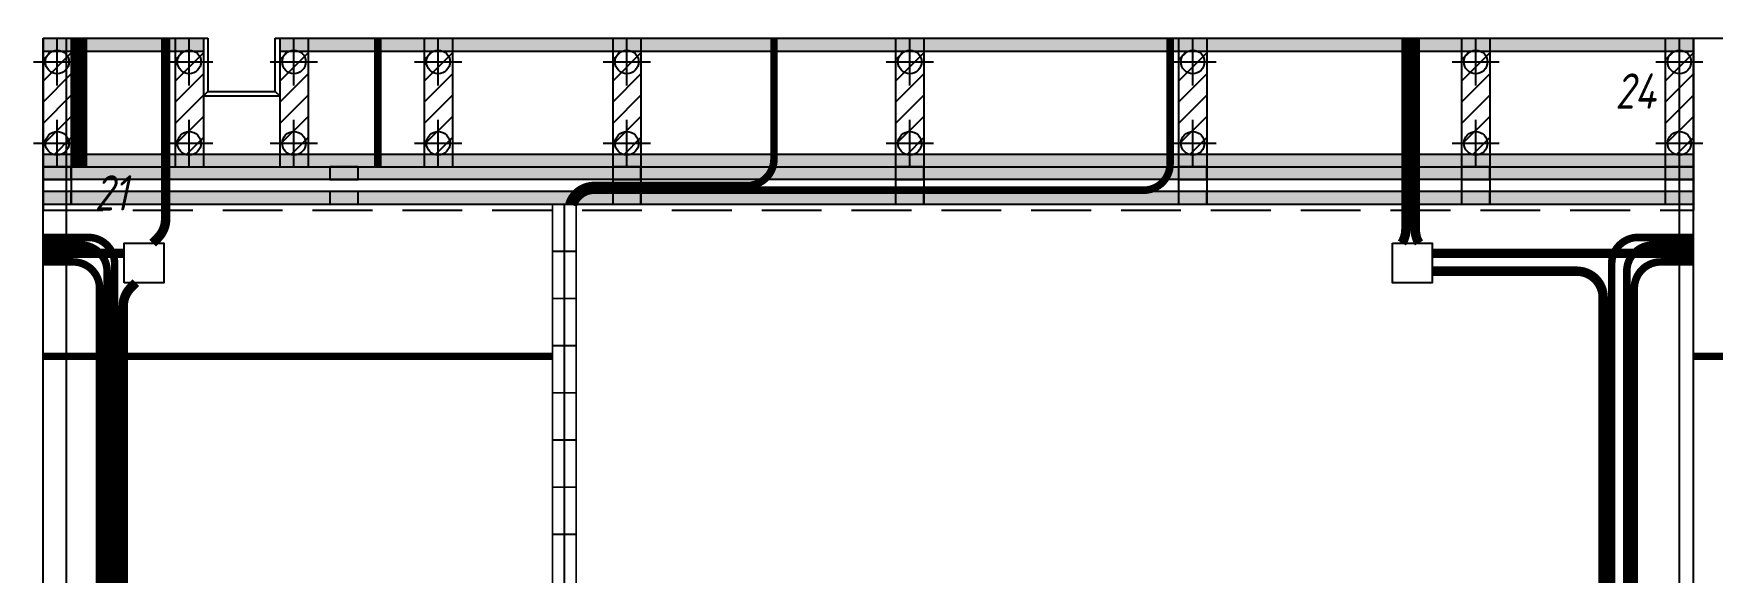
# Model space of a CAD drawing. Header units: millimetres. Extents: x -1962 to 15923, y 2405 to 25636.
# Drawn here: x 8931 to 12491, y 13298 to 14440 of the extents above; entities that cross this region are included whole.
import ezdxf
from ezdxf.enums import TextEntityAlignment as Align

# ---------------------------------------------------------------- set-up
doc = ezdxf.new("R2010")
doc.units = ezdxf.units.MM
doc.header["$PDMODE"] = 34
doc.header["$PDSIZE"] = 50
doc.linetypes.add('DASHED', pattern=[19.05, 12.7, -6.35])
for name, color, linetype in [('02 ЭОМ и СС', 7, 'Continuous'), ('03 Потолочные конструкции', 5, 'Continuous'), ('05 Кабельные трассы', 7, 'Continuous'), ('10 Перегородки', 4, 'Continuous')]:
    doc.layers.add(name, color=color, linetype=linetype)
doc.styles.add('ГОСТ-ISOCPEUR', font='isocpeui.ttf', dxfattribs={"width": 0.8})

msp = doc.modelspace()

# ---------------------------------------------------------------- hatches: boundary and pattern name
at = {"layer": '03 Потолочные конструкции', "lineweight": -2}
h = msp.add_hatch(color=9, dxfattribs=at)
h.paths.add_polyline_path([(9011.234, 14403.115), (9011.234, 14430.115), (8951.234, 14430.115), (8951.234, 14403.115)])
h.paths.add_polyline_path([(9231.234, 14403.115), (9231.234, 14430.115), (9011.234, 14430.115), (9011.234, 14403.115)])
h.paths.add_polyline_path([(9291.234, 14403.115), (9291.234, 14430.115), (9231.234, 14430.115), (9231.234, 14403.115)])
h.paths.add_polyline_path([(9513.234, 14403.115), (9513.234, 14430.115), (9453.234, 14430.115), (9453.234, 14403.115)])
h.paths.add_polyline_path([(9759.234, 14403.115), (9759.234, 14430.115), (9513.234, 14430.115), (9513.234, 14403.115)])
h.paths.add_polyline_path([(9819.234, 14403.115), (9819.234, 14430.115), (9759.234, 14430.115), (9759.234, 14403.115)])
h.paths.add_polyline_path([(10159.234, 14403.115), (10159.234, 14430.115), (9819.234, 14430.115), (9819.234, 14403.115)])
h.paths.add_polyline_path([(10219.234, 14403.115), (10219.234, 14430.115), (10159.234, 14430.115), (10159.234, 14403.115)])
h.paths.add_polyline_path([(10759.234, 14403.115), (10759.234, 14430.115), (10219.234, 14430.115), (10219.234, 14403.115)])
h.paths.add_polyline_path([(10819.234, 14403.115), (10819.234, 14430.115), (10759.234, 14430.115), (10759.234, 14403.115)])
h.paths.add_polyline_path([(11359.234, 14403.115), (11359.234, 14430.115), (10819.234, 14430.115), (10819.234, 14403.115)])
h.paths.add_polyline_path([(11419.234, 14403.115), (11419.234, 14430.115), (11359.234, 14430.115), (11359.234, 14403.115)])
h.paths.add_polyline_path([(11959.234, 14403.115), (11959.234, 14430.115), (11419.234, 14430.115), (11419.234, 14403.115)])
h.paths.add_polyline_path([(12019.234, 14403.115), (12019.234, 14430.115), (11959.234, 14430.115), (11959.234, 14403.115)])
h.paths.add_polyline_path([(12391.234, 14403.115), (12391.234, 14430.115), (12019.234, 14430.115), (12019.234, 14403.115)])
h.paths.add_polyline_path([(12451.234, 14403.115), (12451.234, 14430.115), (12391.234, 14430.115), (12391.234, 14403.115)])
h = msp.add_hatch(dxfattribs=at)
h.set_pattern_fill('ANSI31', color=256, scale=10, style=0)
h.paths.add_polyline_path([(9011.234, 14184.615), (9011.234, 14403.115), (8951.234, 14403.115), (8951.234, 14184.615)])
h = msp.add_hatch(dxfattribs=at)
h.set_pattern_fill('ANSI31', color=256, scale=10, style=0)
h.set_pattern_definition([(45, (280, 0), (-22.45064, 22.45064), [])])
h.paths.add_polyline_path([(9291.234, 14184.615), (9291.234, 14403.115), (9231.234, 14403.115), (9231.234, 14184.615)])
h = msp.add_hatch(dxfattribs=at)
h.set_pattern_fill('ANSI31', color=256, scale=10, style=0)
h.set_pattern_definition([(45, (502, 0), (-22.45064, 22.45064), [])])
h.paths.add_polyline_path([(9513.234, 14184.615), (9513.234, 14403.115), (9453.234, 14403.115), (9453.234, 14184.615)])
h = msp.add_hatch(dxfattribs=at)
h.set_pattern_fill('ANSI31', color=256, scale=10, style=0)
h.set_pattern_definition([(45, (808, 0), (-22.45064, 22.45064), [])])
h.paths.add_polyline_path([(9819.234, 14184.615), (9819.234, 14403.115), (9759.234, 14403.115), (9759.234, 14184.615)])
h = msp.add_hatch(dxfattribs=at)
h.set_pattern_fill('ANSI31', color=256, scale=10, style=0)
h.set_pattern_definition([(45, (1208, 0), (-22.45064, 22.45064), [])])
h.paths.add_polyline_path([(10219.234, 14184.615), (10219.234, 14403.115), (10159.234, 14403.115), (10159.234, 14184.615)])
h = msp.add_hatch(dxfattribs=at)
h.set_pattern_fill('ANSI31', color=256, scale=10, style=0)
h.set_pattern_definition([(45, (1808, 0), (-22.45064, 22.45064), [])])
h.paths.add_polyline_path([(10819.234, 14184.615), (10819.234, 14403.115), (10759.234, 14403.115), (10759.234, 14184.615)])
h = msp.add_hatch(dxfattribs=at)
h.set_pattern_fill('ANSI31', color=256, scale=10, style=0)
h.set_pattern_definition([(45, (2408, 0), (-22.45064, 22.45064), [])])
h.paths.add_polyline_path([(11419.234, 14184.615), (11419.234, 14403.115), (11359.234, 14403.115), (11359.234, 14184.615)])
h = msp.add_hatch(dxfattribs=at)
h.set_pattern_fill('ANSI31', color=256, scale=10, style=0)
h.set_pattern_definition([(45, (3008, 0), (-22.45064, 22.45064), [])])
h.paths.add_polyline_path([(12019.234, 14184.615), (12019.234, 14403.115), (11959.234, 14403.115), (11959.234, 14184.615)])
h = msp.add_hatch(dxfattribs=at)
h.set_pattern_fill('ANSI31', color=256, scale=10, style=0)
h.set_pattern_definition([(45, (3440, 0), (-22.45064, 22.45064), [])])
h.paths.add_polyline_path([(12451.234, 14184.615), (12451.234, 14403.115), (12391.234, 14403.115), (12391.234, 14184.615)])
h = msp.add_hatch(color=9, dxfattribs=at)
h.paths.add_polyline_path([(9011.234, 14157.615), (9011.234, 14184.615), (8951.234, 14184.615), (8951.234, 14157.615)])
h.paths.add_polyline_path([(9231.234, 14157.615), (9231.234, 14184.615), (9011.234, 14184.615), (9011.234, 14157.615)])
h.paths.add_polyline_path([(9291.234, 14157.615), (9291.234, 14184.615), (9231.234, 14184.615), (9231.234, 14157.615)])
h.paths.add_polyline_path([(9453.234, 14157.615), (9453.234, 14184.615), (9291.234, 14184.615), (9291.234, 14157.615)])
h.paths.add_polyline_path([(9513.234, 14157.615), (9513.234, 14184.615), (9453.234, 14184.615), (9453.234, 14157.615)])
h.paths.add_polyline_path([(9759.234, 14157.615), (9759.234, 14184.615), (9513.234, 14184.615), (9513.234, 14157.615), (9559.234, 14157.615), (9619.234, 14157.615)])
h.paths.add_polyline_path([(9819.234, 14157.615), (9819.234, 14184.615), (9759.234, 14184.615), (9759.234, 14157.615)])
h.paths.add_polyline_path([(10159.234, 14157.615), (10159.234, 14184.615), (9819.234, 14184.615), (9819.234, 14157.615)])
h.paths.add_polyline_path([(10219.234, 14157.615), (10219.234, 14184.615), (10159.234, 14184.615), (10159.234, 14157.615)])
h.paths.add_polyline_path([(10759.234, 14157.615), (10759.234, 14184.615), (10219.234, 14184.615), (10219.234, 14157.615)])
h.paths.add_polyline_path([(10819.234, 14157.615), (10819.234, 14184.615), (10759.234, 14184.615), (10759.234, 14157.615)])
h.paths.add_polyline_path([(11359.234, 14157.615), (11359.234, 14184.615), (10819.234, 14184.615), (10819.234, 14157.615)])
h.paths.add_polyline_path([(11419.234, 14157.615), (11419.234, 14184.615), (11359.234, 14184.615), (11359.234, 14157.615)])
h.paths.add_polyline_path([(11959.234, 14157.615), (11959.234, 14184.615), (11419.234, 14184.615), (11419.234, 14157.615)])
h.paths.add_polyline_path([(12019.234, 14157.615), (12019.234, 14184.615), (11959.234, 14184.615), (11959.234, 14157.615)])
h.paths.add_polyline_path([(12391.234, 14157.615), (12391.234, 14184.615), (12019.234, 14184.615), (12019.234, 14157.615)])
h.paths.add_polyline_path([(12451.234, 14157.615), (12451.234, 14184.615), (12391.234, 14184.615), (12391.234, 14157.615)])
for points in [[(8951.234, 14157.615), (8951.234, 14130.615), (9011.234, 14130.615), (9011.234, 14157.615)], [(9559.234, 14157.615), (9559.234, 14130.615), (9619.234, 14130.615), (9619.234, 14157.615)], [(10159.234, 14157.615), (10159.234, 14130.615), (10219.234, 14130.615), (10219.234, 14157.615)], [(10759.234, 14157.615), (10759.234, 14130.615), (10819.234, 14130.615), (10819.234, 14157.615)], [(11359.234, 14157.615), (11359.234, 14130.615), (11419.234, 14130.615), (11419.234, 14157.615)], [(11959.234, 14157.615), (11959.234, 14130.615), (12019.234, 14130.615), (12019.234, 14157.615)], [(12391.234, 14157.615), (12391.234, 14130.615), (12451.234, 14130.615), (12451.234, 14157.615)], [(8951.234, 14105.615), (8951.234, 14078.615), (9011.234, 14078.615), (9011.234, 14105.615)], [(9559.234, 14105.615), (9559.234, 14078.615), (9619.234, 14078.615), (9619.234, 14105.615)], [(10159.234, 14105.615), (10159.234, 14078.615), (10219.234, 14078.615), (10219.234, 14105.615)], [(10759.234, 14105.615), (10759.234, 14078.615), (10819.234, 14078.615), (10819.234, 14105.615)], [(11359.234, 14105.615), (11359.234, 14078.615), (11419.234, 14078.615), (11419.234, 14105.615)], [(11959.234, 14105.615), (11959.234, 14078.615), (12019.234, 14078.615), (12019.234, 14105.615)], [(12391.234, 14105.615), (12391.234, 14078.615), (12451.234, 14078.615), (12451.234, 14105.615)]]:
    msp.add_hatch(color=252, dxfattribs=at).paths.add_polyline_path(points)
h = msp.add_hatch(color=9, dxfattribs=at)
h.paths.add_polyline_path([(9559.234, 14130.615), (9559.234, 14157.615), (9011.234, 14157.615), (9011.234, 14130.615)])
h.paths.add_polyline_path([(10159.234, 14130.615), (10159.234, 14157.615), (9619.234, 14157.615), (9619.234, 14130.615)])
h.paths.add_polyline_path([(10759.234, 14130.615), (10759.234, 14157.615), (10219.234, 14157.615), (10219.234, 14130.615)])
h.paths.add_polyline_path([(11359.234, 14130.615), (11359.234, 14157.615), (10819.234, 14157.615), (10819.234, 14130.615)])
h.paths.add_polyline_path([(11959.234, 14130.615), (11959.234, 14157.615), (11419.234, 14157.615), (11419.234, 14130.615)])
h.paths.add_polyline_path([(12391.234, 14130.615), (12391.234, 14157.615), (12019.234, 14157.615), (12019.234, 14130.615)])
h = msp.add_hatch(color=9, dxfattribs=at)
h.paths.add_polyline_path([(12391.234, 14078.615), (12391.234, 14105.615), (12019.234, 14105.615), (12019.234, 14078.615)])
h.paths.add_polyline_path([(11959.234, 14078.615), (11959.234, 14105.615), (11419.234, 14105.615), (11419.234, 14078.615)])
h.paths.add_polyline_path([(11359.234, 14078.615), (11359.234, 14105.615), (10819.234, 14105.615), (10819.234, 14078.615)])
h.paths.add_polyline_path([(10759.234, 14078.615), (10759.234, 14105.615), (10219.234, 14105.615), (10219.234, 14078.615)])
h.paths.add_polyline_path([(10159.234, 14078.615), (10159.234, 14105.615), (9619.234, 14105.615), (9619.234, 14078.615)])
h.paths.add_polyline_path([(9559.234, 14078.615), (9559.234, 14105.615), (9011.234, 14105.615), (9011.234, 14078.615)])

# ---------------------------------------------------------------- linework, layer by layer
at = {"layer": '02 ЭОМ и СС', "color": 254, "const_width": 16}
msp.add_lwpolyline([(9021.234, 14430.115), (9021.234, 14157.615)], dxfattribs=at)
at = {"layer": '02 ЭОМ и СС', "color": 7, "const_width": 16}
for points in [[(9037.234, 14430.115), (9037.234, 14157.615)], [(9661.234, 14430.115), (9661.234, 14157.615)]]:
    msp.add_lwpolyline(points, dxfattribs=at)
at = {"layer": '02 ЭОМ и СС', "color": 1, "lineweight": -2, "const_width": 20}
for points in [[(9211.234, 14430.115), (9211.234, 14046.85, -0.19891237), (9194.832, 14007.252), (9183.695, 13996.115)], [(9148.041, 13912.115), (9137.636, 13901.71, 0.19891237), (9121.234, 13862.112), (9121.234, 11828.618, 0.19891237), (9137.636, 11789.02), (9148.041, 11778.615)], [(11897.12, 13936.518), (12203.59, 13936.518, -0.41421356), (12259.59, 13880.518), (12259.59, 11860.35, -0.19891237), (12243.188, 11820.752), (12189.664, 11767.228)]]:
    msp.add_lwpolyline(points, format="xyb", dxfattribs=at)
at = {"layer": '02 ЭОМ и СС', "color": 7, "const_width": 16}
msp.add_lwpolyline([(10066.408, 14078.615, -0.33131222), (10120.376, 14118.115), (10445.234, 14118.115, 0.41421356), (10501.234, 14174.115), (10501.234, 14430.115)], format="xyb", dxfattribs=at)
at = {"layer": '02 ЭОМ и СС', "color": 254, "const_width": 16}
msp.add_lwpolyline([(11285.234, 14108.115, 0.41421356), (11341.234, 14164.115), (11341.234, 14430.115)], format="xyb", dxfattribs=at)
at = {"layer": '02 ЭОМ и СС', "color": 1, "const_width": 20}
for points in [[(11841.234, 14430.115), (11841.234, 14025.572, -0.1393703), (11832.861, 13996.115, -0.05793594)], [(11861.234, 14430.115), (11861.234, 14024.246, 0.13233903), (11868.813, 13996.115, 0.06486582)]]:
    msp.add_lwpolyline(points, format="xyb", dxfattribs=at)
at = {"layer": '02 ЭОМ и СС', "color": 254}
msp.add_lwpolyline([(10075.964, 14075.669, 16, 16, -0.3315426), (10120.334, 14108.115, 16, 16, 0), (11285.234, 14108.115, 16, 16, 0)], format="xyseb", dxfattribs=at)
at = {"layer": '02 ЭОМ и СС', "color": 3, "lineweight": -2}
msp.add_lwpolyline([(8951.234, 14008.115, 16, 16, 0), (9047.234, 14008.115, 16, 16, -0.41421356), (9103.234, 13952.115, 16, 16, 0), (9103.234, 10637.615, 16, 16, 0.41421356), (9159.234, 10581.615, 16, 16, 0), (12155.896, 10581.615, 16, 16, 0.41421356), (12211.896, 10637.615, 16, 16, 0), (12211.896, 10730.115, 16, 16, 0)], format="xyseb", dxfattribs=at)
at = {"layer": '02 ЭОМ и СС', "color": 111, "lineweight": -2, "const_width": 16}
for points in [[(12345.59, 10565.615), (9143.234, 10565.615, -0.41421356), (9087.234, 10621.615), (9087.234, 13936.115, 0.41421356), (9031.234, 13992.115), (8951.234, 13992.115)], [(12309.59, 10597.615), (12309.59, 13936.115, -0.41421356), (12365.59, 13992.115), (12451.234, 13992.115)]]:
    msp.add_lwpolyline(points, format="xyb", dxfattribs=at)
at = {"layer": '02 ЭОМ и СС', "lineweight": -2}
for points in [[(9123.234, 13912.115), (9123.234, 13996.115), (9207.234, 13996.115), (9207.234, 13912.115)], [(11813.12, 13996.115), (11897.12, 13996.115), (11897.12, 13912.115), (11813.12, 13912.115)]]:
    msp.add_lwpolyline(points, close=True, dxfattribs=at)
at = {"layer": '02 ЭОМ и СС', "color": 111, "lineweight": -2}
msp.add_lwpolyline([(12235.034, 11767.228, 16, 16, 0), (12261.188, 11793.382, 16, 16, 0.19891237), (12277.59, 11832.98, 16, 16, 0), (12277.59, 13952.115, 16, 16, -0.41421356), (12333.59, 14008.115, 16, 16, 0), (12451.234, 14008.115, 16, 16, 0)], format="xyseb", dxfattribs=at)
at = {"layer": '02 ЭОМ и СС', "color": 1, "lineweight": -2, "const_width": 20}
for points in [[(8951.234, 13974.115), (9123.234, 13974.115)], [(12451.234, 13974.115), (11897.12, 13974.115)]]:
    msp.add_lwpolyline(points, dxfattribs=at)
at = {"layer": '02 ЭОМ и СС', "color": 3, "lineweight": -2, "const_width": 16}
for points in [[(12345.59, 10549.615), (9127.234, 10549.615, -0.41421356), (9071.234, 10605.615), (9071.234, 13900.115, 0.41421356), (9015.234, 13956.115), (8951.234, 13956.115)], [(12325.59, 10597.615), (12325.59, 13900.115, -0.41421356), (12381.59, 13956.115), (12451.234, 13956.115)]]:
    msp.add_lwpolyline(points, format="xyb", dxfattribs=at)
at = {"layer": '02 ЭОМ и СС', "color": 6, "const_width": 16}
for points in [[(8951.234, 13756.115), (10031.709, 13756.115)], [(12451.234, 13756.115), (12867.848, 13756.115)]]:
    msp.add_lwpolyline(points, dxfattribs=at)
at = {"layer": '03 Потолочные конструкции', "lineweight": -2}
for p, q in [((8951.234, 14430.115), (8951.234, 14066.115)), ((8951.234, 14430.115), (9011.234, 14430.115)), ((8951.234, 14430.115), (9291.234, 14430.115)), ((9011.234, 14430.115), (9011.234, 14157.615)), ((9231.234, 14430.115), (9231.234, 14157.615)), ((9231.234, 14430.115), (9300.734, 14430.115)), ((9291.234, 14430.115), (9291.234, 14157.615)), ((9443.734, 14430.115), (9513.234, 14430.115)), ((9453.234, 14430.115), (9453.234, 14157.615)), ((9453.234, 14430.115), (12451.234, 14430.115)), ((9513.234, 14430.115), (9513.234, 14157.615)), ((9759.234, 14430.115), (9759.234, 14157.615)), ((9759.234, 14430.115), (9819.234, 14430.115)), ((9819.234, 14430.115), (9819.234, 14157.615)), ((10159.234, 14430.115), (10159.234, 14157.615)), ((10159.234, 14430.115), (10219.234, 14430.115)), ((10219.234, 14430.115), (10219.234, 14157.615)), ((10759.234, 14430.115), (10759.234, 14157.615)), ((10759.234, 14430.115), (10819.234, 14430.115)), ((10819.234, 14430.115), (10819.234, 14157.615)), ((11359.234, 14430.115), (11359.234, 14157.615)), ((11359.234, 14430.115), (11419.234, 14430.115)), ((11419.234, 14430.115), (11419.234, 14157.615)), ((11959.234, 14430.115), (11959.234, 14157.615)), ((11959.234, 14430.115), (12019.234, 14430.115)), ((12019.234, 14430.115), (12019.234, 14157.615)), ((12391.234, 14430.115), (12391.234, 14157.615)), ((12391.234, 14430.115), (12451.234, 14430.115)), ((12451.234, 14430.115), (12451.234, 14066.115)), ((8951.234, 14403.115), (9291.234, 14403.115)), ((9453.234, 14403.115), (12451.234, 14403.115)), ((9291.234, 14308.115), (9300.734, 14317.615)), ((9443.734, 14317.615), (9453.234, 14308.115)), ((9291.234, 14308.115), (9453.234, 14308.115)), ((8951.234, 14184.615), (12451.234, 14184.615)), ((8951.234, 14157.615), (12451.234, 14157.615)), ((9011.234, 14157.615), (9011.234, 14078.615)), ((10159.234, 14157.615), (10159.234, 14078.615)), ((10219.234, 14157.615), (10219.234, 14078.615)), ((10759.234, 14157.615), (10759.234, 14078.615)), ((10819.234, 14157.615), (10819.234, 14078.615)), ((11359.234, 14157.615), (11359.234, 14078.615)), ((11419.234, 14157.615), (11419.234, 14078.615)), ((11959.234, 14157.615), (11959.234, 14078.615)), ((12019.234, 14157.615), (12019.234, 14078.615)), ((12391.234, 14157.615), (12391.234, 14078.615)), ((12451.234, 14130.615), (8951.234, 14130.615)), ((12451.234, 14105.615), (8951.234, 14105.615))]:
    msp.add_line(p, q, dxfattribs=at)
at = {"layer": '03 Потолочные конструкции', "ltscale": 10}
msp.add_line((8951.234, 14078.615), (12451.234, 14078.615), dxfattribs=at)
at = {"layer": '03 Потолочные конструкции', "linetype": 'DASHED', "ltscale": 10}
msp.add_line((8951.234, 14066.115), (12451.234, 14066.115), dxfattribs=at)
at = {"layer": '03 Потолочные конструкции', "lineweight": -2, "flags": 128}
msp.add_lwpolyline([(9300.734, 14430.115), (9300.734, 14317.615), (9443.734, 14317.615), (9443.734, 14430.115)], dxfattribs=at)
at = {"layer": '03 Потолочные конструкции', "lineweight": -2}
for points in [[(8951.234, 14157.615), (8951.234, 14130.615), (9011.234, 14130.615), (9011.234, 14157.615)], [(9559.234, 14157.615), (9559.234, 14130.615), (9619.234, 14130.615), (9619.234, 14157.615)], [(10159.234, 14157.615), (10159.234, 14130.615), (10219.234, 14130.615), (10219.234, 14157.615)], [(10759.234, 14157.615), (10759.234, 14130.615), (10819.234, 14130.615), (10819.234, 14157.615)], [(11359.234, 14157.615), (11359.234, 14130.615), (11419.234, 14130.615), (11419.234, 14157.615)], [(11959.234, 14157.615), (11959.234, 14130.615), (12019.234, 14130.615), (12019.234, 14157.615)], [(12391.234, 14157.615), (12391.234, 14130.615), (12451.234, 14130.615), (12451.234, 14157.615)], [(8951.234, 14105.615), (8951.234, 14078.615), (9011.234, 14078.615), (9011.234, 14105.615)], [(9559.234, 14105.615), (9559.234, 14078.615), (9619.234, 14078.615), (9619.234, 14105.615)], [(10159.234, 14105.615), (10159.234, 14078.615), (10219.234, 14078.615), (10219.234, 14105.615)], [(10759.234, 14105.615), (10759.234, 14078.615), (10819.234, 14078.615), (10819.234, 14105.615)], [(11359.234, 14105.615), (11359.234, 14078.615), (11419.234, 14078.615), (11419.234, 14105.615)], [(11959.234, 14105.615), (11959.234, 14078.615), (12019.234, 14078.615), (12019.234, 14105.615)], [(12391.234, 14105.615), (12391.234, 14078.615), (12451.234, 14078.615), (12451.234, 14105.615)]]:
    msp.add_lwpolyline(points, close=True, dxfattribs=at)
at = {"layer": '03 Потолочные конструкции', "ltscale": 10}
for p in [(8981.234, 14380.115), (9261.234, 14380.115), (9483.234, 14380.115), (9789.234, 14380.115), (10189.234, 14380.115), (10789.234, 14380.115), (11389.234, 14380.115), (11989.234, 14380.115), (12421.234, 14380.115), (8981.234, 14207.615), (9261.234, 14207.615), (9483.234, 14207.615), (9789.234, 14207.615), (10189.234, 14207.615), (10789.234, 14207.615), (11389.234, 14207.615), (11989.234, 14207.615), (12421.234, 14207.615)]:
    msp.add_point(p, dxfattribs=at)
at = {"layer": '05 Кабельные трассы', "const_width": 4}
for points in [[(10081.709, 14078.615), (10031.709, 14078.615)], [(10031.709, 14078.615), (10031.709, 10089.36)], [(10056.709, 11078.615), (10056.709, 14078.615)], [(10081.709, 14078.615), (10081.709, 10089.36)], [(10081.709, 13978.615), (10031.709, 13978.615)], [(10081.709, 13878.615), (10031.709, 13878.615)], [(10081.709, 13778.615), (10031.709, 13778.615)], [(10081.709, 13678.615), (10031.709, 13678.615)], [(10081.709, 13578.615), (10031.709, 13578.615)], [(10081.709, 13478.615), (10031.709, 13478.615)], [(10081.709, 13378.615), (10031.709, 13378.615)]]:
    msp.add_lwpolyline(points, dxfattribs=at)
at = {"layer": '10 Перегородки', "color": 3, "linetype": 'Continuous', "ltscale": 10}
for p, q in [((8951.234, 10350.115), (8951.234, 14430.115)), ((8951.234, 14430.115), (9001.234, 14430.115)), ((9001.234, 10380.115), (9001.234, 14430.115))]:
    msp.add_line(p, q, dxfattribs=at)
at = {"layer": '10 Перегородки', "color": 74, "linetype": 'Continuous', "ltscale": 10}
for p, q in [((12421.234, 10380.115), (12421.234, 14430.115)), ((12421.234, 14430.115), (12451.234, 14430.115))]:
    msp.add_line(p, q, dxfattribs=at)
at = {"layer": '10 Перегородки'}
for p, q in [((12451.234, 10380.115), (12451.234, 14430.115)), ((12451.234, 14430.115), (12531.234, 14430.115))]:
    msp.add_line(p, q, dxfattribs=at)

# ---------------------------------------------------------------- texts
at = {"layer": '10 Перегородки', "style": 'ГОСТ-ISOCPEUR', "width": 0.8}
for s, p in [('24', (12328.05, 14318.397)), ('21', (9095.966, 14102.402))]:
    msp.add_text(s, height=75, dxfattribs=at).set_placement(p, align=Align.MIDDLE)

doc.saveas('drawing.dxf')
